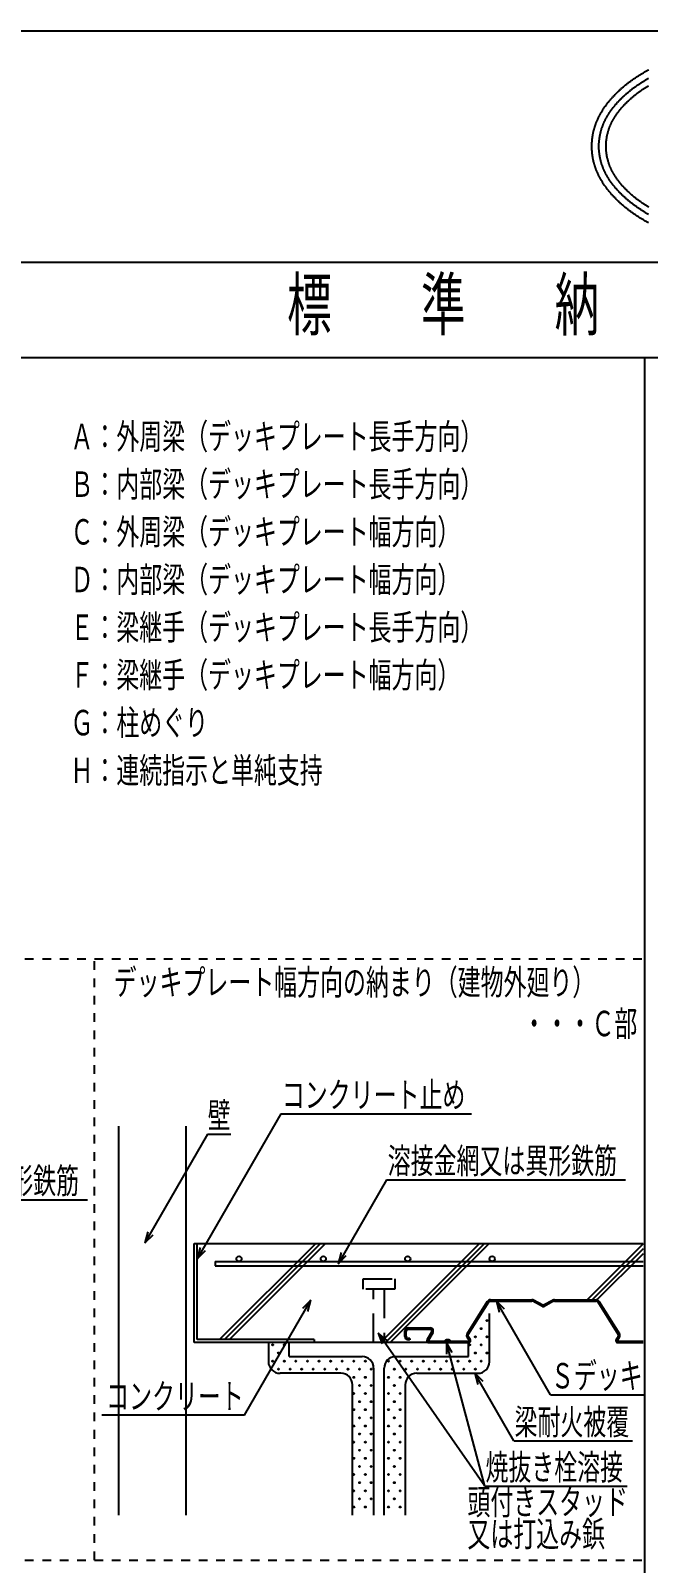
# Model space of a CAD drawing. Extents: x 4 to 588, y 3 to 416.
# Drawn here: x 387.5 to 440.8, y 283.4 to 415.8 of the extents above; entities that cross this region are included whole.
import ezdxf
from ezdxf.enums import TextEntityAlignment as Align

# ---------------------------------------------------------------- set-up
doc = ezdxf.new("R2010")
doc.units = 0
doc.header["$LTSCALE"] = 0.5
doc.header["$MEASUREMENT"] = 0
doc.linetypes.add('DASHED', pattern=[7.5, 5, -2.5])
doc.linetypes.add('DOT', pattern=[3, 1.5, -1.5])
doc.layers.add('M2-2-0', color=7, linetype='Continuous')
doc.styles.get("Standard").update_dxf_attribs({"font": 'txt', "width": 0.8, "height": 50, "bigfont": 'EXTFONT'})

msp = doc.modelspace()

# ---------------------------------------------------------------- linework, layer by layer
at = {"layer": 'M2-2-0', "color": 7, "linetype": 'Continuous'}
for p, q in [((3.51, 415.82), (587.51, 415.82)), ((439.67, 411.72), (439.72, 411.76)), ((439.72, 411.76), (439.77, 411.79)), ((439.77, 411.79), (439.82, 411.83)), ((439.82, 411.83), (439.88, 411.86)), ((439.88, 411.86), (439.93, 411.9)), ((439.93, 411.9), (439.98, 411.93)), ((439.98, 411.93), (440.04, 411.97)), ((440.04, 411.97), (440.09, 412)), ((440.09, 412), (440.14, 412.03)), ((440.14, 412.03), (440.19, 412.07)), ((440.19, 412.07), (440.25, 412.1)), ((440.25, 412.1), (440.3, 412.13)), ((440.3, 412.13), (440.35, 412.16)), ((440.35, 412.16), (440.41, 412.19)), ((440.41, 412.19), (440.46, 412.23)), ((440.46, 412.23), (440.51, 412.26)), ((440.51, 412.26), (440.56, 412.29)), ((440.56, 412.29), (440.61, 412.32)), ((440.61, 412.32), (440.67, 412.35)), ((440.67, 412.35), (440.72, 412.38)), ((440.72, 412.38), (440.77, 412.41)), ((440.77, 412.41), (440.83, 412.44)), ((440.83, 412.44), (440.88, 412.47)), ((438.05, 410.39), (438.09, 410.43)), ((438.09, 410.43), (438.13, 410.47)), ((438.13, 410.47), (438.17, 410.51)), ((438.17, 410.51), (438.21, 410.55)), ((438.21, 410.55), (438.25, 410.59)), ((438.25, 410.59), (438.3, 410.63)), ((438.3, 410.63), (438.34, 410.67)), ((438.34, 410.67), (438.38, 410.71)), ((438.38, 410.71), (438.42, 410.75)), ((438.42, 410.75), (438.47, 410.79)), ((438.47, 410.79), (438.51, 410.83)), ((438.51, 410.83), (438.55, 410.87)), ((438.55, 410.87), (438.6, 410.91)), ((438.6, 410.91), (438.64, 410.94)), ((438.64, 410.94), (438.69, 410.98)), ((438.69, 410.98), (438.73, 411.02)), ((438.73, 411.02), (438.78, 411.06)), ((438.78, 411.06), (438.83, 411.1)), ((438.83, 411.1), (438.87, 411.14)), ((438.87, 411.14), (438.92, 411.17)), ((438.92, 411.17), (438.97, 411.21)), ((438.94, 410.37), (438.98, 410.41)), ((438.97, 411.21), (439.01, 411.25)), ((438.98, 410.41), (439.02, 410.45)), ((439.01, 411.25), (439.06, 411.29)), ((439.02, 410.45), (439.06, 410.48)), ((439.06, 411.29), (439.11, 411.32)), ((439.06, 410.48), (439.11, 410.52)), ((439.11, 411.32), (439.16, 411.36)), ((439.11, 410.52), (439.15, 410.55)), ((439.15, 410.55), (439.19, 410.59)), ((439.16, 411.36), (439.21, 411.4)), ((439.19, 410.59), (439.24, 410.62)), ((439.21, 411.4), (439.26, 411.43)), ((439.24, 410.62), (439.28, 410.66)), ((439.26, 411.43), (439.31, 411.47)), ((439.28, 410.66), (439.32, 410.7)), ((439.31, 411.47), (439.36, 411.51)), ((439.32, 410.7), (439.37, 410.73)), ((439.36, 411.51), (439.41, 411.54)), ((439.37, 410.73), (439.41, 410.77)), ((439.41, 411.54), (439.46, 411.58)), ((439.41, 410.77), (439.46, 410.8)), ((439.46, 411.58), (439.51, 411.62)), ((439.46, 410.8), (439.5, 410.84)), ((439.5, 410.84), (439.55, 410.87)), ((439.51, 411.62), (439.56, 411.65)), ((439.55, 410.87), (439.6, 410.9)), ((439.56, 411.65), (439.62, 411.69)), ((439.6, 410.9), (439.64, 410.94)), ((439.62, 411.69), (439.67, 411.72)), ((439.64, 410.94), (439.69, 410.97)), ((439.69, 410.97), (439.74, 411.01)), ((439.74, 411.01), (439.79, 411.04)), ((439.79, 411.04), (439.83, 411.07)), ((439.83, 411.07), (439.88, 411.11)), ((439.86, 410.41), (439.91, 410.44)), ((439.88, 411.11), (439.93, 411.14)), ((439.91, 410.44), (439.95, 410.47)), ((439.93, 411.14), (439.98, 411.17)), ((439.95, 410.47), (439.99, 410.5)), ((439.98, 411.17), (440.03, 411.21)), ((439.99, 410.5), (440.04, 410.54)), ((440.03, 411.21), (440.08, 411.24)), ((440.04, 410.54), (440.08, 410.57)), ((440.08, 411.24), (440.13, 411.27)), ((440.08, 410.57), (440.13, 410.6)), ((440.13, 411.27), (440.18, 411.31)), ((440.13, 410.6), (440.17, 410.63)), ((440.17, 410.63), (440.22, 410.66)), ((440.18, 411.31), (440.23, 411.34)), ((440.22, 410.66), (440.26, 410.7)), ((440.23, 411.34), (440.28, 411.37)), ((440.26, 410.7), (440.31, 410.73)), ((440.28, 411.37), (440.33, 411.4)), ((440.31, 410.73), (440.36, 410.76)), ((440.33, 411.4), (440.38, 411.43)), ((440.36, 410.76), (440.4, 410.79)), ((440.38, 411.43), (440.43, 411.47)), ((440.4, 410.79), (440.45, 410.82)), ((440.43, 411.47), (440.48, 411.5)), ((440.45, 410.82), (440.5, 410.85)), ((440.48, 411.5), (440.53, 411.53)), ((440.5, 410.85), (440.55, 410.88)), ((440.53, 411.53), (440.59, 411.56)), ((440.55, 410.88), (440.59, 410.91)), ((440.59, 411.56), (440.64, 411.59)), ((440.59, 410.91), (440.64, 410.94)), ((440.64, 411.59), (440.69, 411.62)), ((440.64, 410.94), (440.69, 410.97)), ((440.69, 411.62), (440.74, 411.65)), ((440.69, 410.97), (440.74, 411)), ((440.74, 411.65), (440.79, 411.68)), ((440.74, 411), (440.79, 411.03)), ((440.79, 411.68), (440.84, 411.71)), ((440.79, 411.03), (440.83, 411.06)), ((436.97, 409.07), (437, 409.12)), ((437, 409.12), (437.02, 409.16)), ((437.02, 409.16), (437.05, 409.2)), ((437.05, 409.2), (437.08, 409.25)), ((437.08, 409.25), (437.11, 409.29)), ((437.11, 409.29), (437.15, 409.33)), ((437.15, 409.33), (437.18, 409.37)), ((437.18, 409.37), (437.21, 409.42)), ((437.21, 409.42), (437.24, 409.46)), ((437.24, 409.46), (437.27, 409.5)), ((437.27, 409.5), (437.31, 409.55)), ((437.31, 409.55), (437.34, 409.59)), ((437.34, 409.59), (437.37, 409.63)), ((437.37, 409.63), (437.41, 409.67)), ((437.41, 409.67), (437.44, 409.72)), ((437.44, 409.72), (437.48, 409.76)), ((437.48, 409.76), (437.51, 409.8)), ((437.51, 409.8), (437.55, 409.84)), ((437.55, 409.84), (437.59, 409.89)), ((437.59, 409.89), (437.62, 409.93)), ((437.62, 409.93), (437.66, 409.97)), ((437.66, 409.97), (437.7, 410.01)), ((437.7, 410.01), (437.73, 410.06)), ((437.71, 409.06), (437.74, 409.1)), ((437.73, 410.06), (437.77, 410.1)), ((437.74, 409.1), (437.77, 409.14)), ((437.77, 410.1), (437.81, 410.14)), ((437.77, 409.14), (437.8, 409.18)), ((437.8, 409.18), (437.83, 409.22)), ((437.81, 410.14), (437.85, 410.18)), ((437.83, 409.22), (437.87, 409.26)), ((437.85, 410.18), (437.89, 410.22)), ((437.87, 409.26), (437.9, 409.3)), ((437.89, 410.22), (437.93, 410.26)), ((437.9, 409.3), (437.93, 409.34)), ((437.93, 410.26), (437.97, 410.31)), ((437.93, 409.34), (437.96, 409.38)), ((437.96, 409.38), (438, 409.42)), ((437.97, 410.31), (438.01, 410.35)), ((438, 409.42), (438.03, 409.46)), ((438.01, 410.35), (438.05, 410.39)), ((438.03, 409.46), (438.06, 409.5)), ((438.06, 409.5), (438.1, 409.54)), ((438.1, 409.54), (438.13, 409.58)), ((438.13, 409.58), (438.17, 409.62)), ((438.17, 409.62), (438.2, 409.66)), ((438.2, 409.66), (438.24, 409.69)), ((438.24, 409.69), (438.28, 409.73)), ((438.28, 409.73), (438.31, 409.77)), ((438.31, 409.77), (438.35, 409.81)), ((438.35, 409.81), (438.39, 409.85)), ((438.39, 409.85), (438.42, 409.89)), ((438.42, 409.89), (438.46, 409.93)), ((438.46, 409.93), (438.5, 409.96)), ((438.46, 409.07), (438.49, 409.11)), ((438.49, 409.11), (438.52, 409.15)), ((438.5, 409.96), (438.54, 410)), ((438.52, 409.15), (438.55, 409.18)), ((438.54, 410), (438.58, 410.04)), ((438.55, 409.18), (438.58, 409.22)), ((438.58, 410.04), (438.62, 410.08)), ((438.58, 409.22), (438.62, 409.26)), ((438.62, 410.08), (438.65, 410.11)), ((438.62, 409.26), (438.65, 409.29)), ((438.65, 410.11), (438.69, 410.15)), ((438.65, 409.29), (438.68, 409.33)), ((438.68, 409.33), (438.72, 409.37)), ((438.69, 410.15), (438.73, 410.19)), ((438.72, 409.37), (438.75, 409.4)), ((438.73, 410.19), (438.77, 410.23)), ((438.75, 409.4), (438.78, 409.44)), ((438.77, 410.23), (438.81, 410.26)), ((438.78, 409.44), (438.82, 409.48)), ((438.81, 410.26), (438.86, 410.3)), ((438.82, 409.48), (438.85, 409.51)), ((438.85, 409.51), (438.89, 409.55)), ((438.86, 410.3), (438.9, 410.34)), ((438.89, 409.55), (438.92, 409.58)), ((438.9, 410.34), (438.94, 410.37)), ((438.92, 409.58), (438.96, 409.62)), ((438.96, 409.62), (439, 409.65)), ((439, 409.65), (439.03, 409.69)), ((439.03, 409.69), (439.07, 409.73)), ((439.07, 409.73), (439.11, 409.76)), ((439.11, 409.76), (439.14, 409.8)), ((439.14, 409.8), (439.18, 409.83)), ((439.18, 409.83), (439.22, 409.87)), ((439.22, 409.87), (439.26, 409.9)), ((439.26, 409.9), (439.29, 409.94)), ((439.29, 409.94), (439.33, 409.97)), ((439.33, 409.97), (439.37, 410)), ((439.37, 410), (439.41, 410.04)), ((439.41, 410.04), (439.45, 410.07)), ((439.45, 410.07), (439.49, 410.11)), ((439.49, 410.11), (439.53, 410.14)), ((439.53, 410.14), (439.57, 410.17)), ((439.57, 410.17), (439.61, 410.21)), ((439.61, 410.21), (439.65, 410.24)), ((439.65, 410.24), (439.69, 410.27)), ((439.69, 410.27), (439.74, 410.31)), ((439.74, 410.31), (439.78, 410.34)), ((439.78, 410.34), (439.82, 410.37)), ((439.82, 410.37), (439.86, 410.41)), ((436.29, 407.74), (436.31, 407.79)), ((436.31, 407.79), (436.32, 407.83)), ((436.32, 407.83), (436.34, 407.88)), ((436.34, 407.88), (436.36, 407.92)), ((436.36, 407.92), (436.38, 407.97)), ((436.38, 407.97), (436.4, 408.01)), ((436.4, 408.01), (436.42, 408.06)), ((436.42, 408.06), (436.44, 408.1)), ((436.44, 408.1), (436.46, 408.15)), ((436.46, 408.15), (436.48, 408.19)), ((436.48, 408.19), (436.5, 408.24)), ((436.5, 408.24), (436.52, 408.28)), ((436.52, 408.28), (436.54, 408.33)), ((436.54, 408.33), (436.56, 408.37)), ((436.56, 408.37), (436.58, 408.41)), ((436.58, 408.41), (436.61, 408.46)), ((436.61, 408.46), (436.63, 408.5)), ((436.63, 408.5), (436.65, 408.55)), ((436.65, 408.55), (436.68, 408.59)), ((436.68, 408.59), (436.7, 408.64)), ((436.7, 408.64), (436.73, 408.68)), ((436.73, 408.68), (436.75, 408.72)), ((436.75, 408.72), (436.78, 408.77)), ((436.78, 408.77), (436.8, 408.81)), ((436.8, 408.81), (436.83, 408.85)), ((436.83, 408.85), (436.86, 408.9)), ((436.86, 408.9), (436.88, 408.94)), ((436.88, 408.94), (436.91, 408.99)), ((436.91, 408.99), (436.94, 409.03)), ((436.94, 409.03), (436.97, 409.07)), ((436.94, 407.72), (436.96, 407.76)), ((436.96, 407.76), (436.98, 407.8)), ((436.98, 407.8), (436.99, 407.85)), ((436.99, 407.85), (437.01, 407.89)), ((437.01, 407.89), (437.03, 407.93)), ((437.03, 407.93), (437.05, 407.97)), ((437.05, 407.97), (437.07, 408.01)), ((437.07, 408.01), (437.09, 408.05)), ((437.09, 408.05), (437.11, 408.09)), ((437.11, 408.09), (437.13, 408.14)), ((437.13, 408.14), (437.15, 408.18)), ((437.15, 408.18), (437.17, 408.22)), ((437.17, 408.22), (437.19, 408.26)), ((437.19, 408.26), (437.22, 408.3)), ((437.22, 408.3), (437.24, 408.34)), ((437.24, 408.34), (437.26, 408.38)), ((437.26, 408.38), (437.29, 408.42)), ((437.29, 408.42), (437.31, 408.46)), ((437.31, 408.46), (437.33, 408.5)), ((437.33, 408.5), (437.36, 408.54)), ((437.36, 408.54), (437.38, 408.58)), ((437.38, 408.58), (437.41, 408.62)), ((437.41, 408.62), (437.43, 408.66)), ((437.43, 408.66), (437.46, 408.7)), ((437.46, 408.7), (437.49, 408.74)), ((437.49, 408.74), (437.51, 408.78)), ((437.51, 408.78), (437.54, 408.82)), ((437.54, 408.82), (437.57, 408.86)), ((437.57, 408.86), (437.6, 408.9)), ((437.6, 408.9), (437.62, 408.94)), ((437.61, 407.75), (437.63, 407.79)), ((437.62, 408.94), (437.65, 408.98)), ((437.63, 407.79), (437.64, 407.83)), ((437.64, 407.83), (437.66, 407.87)), ((437.65, 408.98), (437.68, 409.02)), ((437.66, 407.87), (437.68, 407.91)), ((437.68, 409.02), (437.71, 409.06)), ((437.68, 407.91), (437.7, 407.94)), ((437.7, 407.94), (437.72, 407.98)), ((437.72, 407.98), (437.74, 408.02)), ((437.74, 408.02), (437.76, 408.06)), ((437.76, 408.06), (437.78, 408.1)), ((437.78, 408.1), (437.8, 408.14)), ((437.8, 408.14), (437.83, 408.17)), ((437.83, 408.17), (437.85, 408.21)), ((437.85, 408.21), (437.87, 408.25)), ((437.87, 408.25), (437.89, 408.29)), ((437.89, 408.29), (437.92, 408.33)), ((437.92, 408.33), (437.94, 408.36)), ((437.94, 408.36), (437.96, 408.4)), ((437.96, 408.4), (437.99, 408.44)), ((437.99, 408.44), (438.01, 408.48)), ((438.01, 408.48), (438.04, 408.51)), ((438.04, 408.51), (438.06, 408.55)), ((438.06, 408.55), (438.09, 408.59)), ((438.09, 408.59), (438.11, 408.63)), ((438.11, 408.63), (438.14, 408.66)), ((438.14, 408.66), (438.17, 408.7)), ((438.17, 408.7), (438.19, 408.74)), ((438.19, 408.74), (438.22, 408.78)), ((438.22, 408.78), (438.25, 408.81)), ((438.25, 408.81), (438.28, 408.85)), ((438.28, 408.85), (438.31, 408.89)), ((438.31, 408.89), (438.34, 408.92)), ((438.34, 408.92), (438.37, 408.96)), ((438.37, 408.96), (438.39, 409)), ((438.39, 409), (438.43, 409.04)), ((438.43, 409.04), (438.46, 409.07)), ((435.98, 406.4), (435.99, 406.45)), ((435.99, 406.49), (436, 406.54)), ((435.99, 406.45), (435.99, 406.49)), ((436, 406.59), (436.01, 406.64)), ((436, 406.54), (436, 406.59)), ((436.01, 406.64), (436.02, 406.68)), ((436.02, 406.68), (436.03, 406.73)), ((436.03, 406.78), (436.04, 406.82)), ((436.03, 406.73), (436.03, 406.78)), ((436.04, 406.82), (436.05, 406.87)), ((436.05, 406.87), (436.06, 406.92)), ((436.06, 406.92), (436.07, 406.96)), ((436.07, 406.96), (436.08, 407.01)), ((436.08, 407.01), (436.09, 407.05)), ((436.09, 407.05), (436.1, 407.1)), ((436.1, 407.1), (436.11, 407.15)), ((436.11, 407.15), (436.12, 407.19)), ((436.12, 407.19), (436.13, 407.24)), ((436.13, 407.24), (436.15, 407.29)), ((436.15, 407.29), (436.16, 407.33)), ((436.16, 407.33), (436.17, 407.38)), ((436.17, 407.38), (436.19, 407.42)), ((436.19, 407.42), (436.2, 407.47)), ((436.2, 407.47), (436.21, 407.51)), ((436.21, 407.51), (436.23, 407.56)), ((436.23, 407.56), (436.24, 407.61)), ((436.24, 407.61), (436.26, 407.65)), ((436.26, 407.65), (436.27, 407.7)), ((436.27, 407.7), (436.29, 407.74)), ((436.6, 406.4), (436.61, 406.44)), ((436.61, 406.49), (436.62, 406.53)), ((436.61, 406.44), (436.61, 406.49)), ((436.62, 406.57), (436.63, 406.62)), ((436.62, 406.53), (436.62, 406.57)), ((436.63, 406.62), (436.64, 406.66)), ((436.64, 406.7), (436.65, 406.75)), ((436.64, 406.66), (436.64, 406.7)), ((436.65, 406.75), (436.66, 406.79)), ((436.66, 406.79), (436.67, 406.83)), ((436.67, 406.83), (436.68, 406.88)), ((436.68, 406.88), (436.69, 406.92)), ((436.69, 406.92), (436.7, 406.96)), ((436.7, 406.96), (436.71, 407)), ((436.71, 407), (436.72, 407.05)), ((436.72, 407.05), (436.73, 407.09)), ((436.73, 407.09), (436.74, 407.13)), ((436.74, 407.13), (436.75, 407.17)), ((436.75, 407.17), (436.76, 407.22)), ((436.76, 407.22), (436.78, 407.26)), ((436.78, 407.26), (436.79, 407.3)), ((436.79, 407.3), (436.8, 407.34)), ((436.8, 407.34), (436.82, 407.39)), ((436.82, 407.39), (436.83, 407.43)), ((436.83, 407.43), (436.85, 407.47)), ((436.85, 407.47), (436.86, 407.51)), ((436.86, 407.51), (436.88, 407.55)), ((436.88, 407.55), (436.89, 407.6)), ((436.89, 407.6), (436.91, 407.64)), ((436.91, 407.64), (436.92, 407.68)), ((436.92, 407.68), (436.94, 407.72)), ((437.22, 406.44), (437.23, 406.48)), ((437.22, 406.4), (437.22, 406.44)), ((437.23, 406.48), (437.24, 406.52)), ((437.24, 406.57), (437.25, 406.61)), ((437.24, 406.52), (437.24, 406.57)), ((437.25, 406.61), (437.26, 406.65)), ((437.26, 406.69), (437.27, 406.73)), ((437.26, 406.65), (437.26, 406.69)), ((437.27, 406.73), (437.28, 406.77)), ((437.28, 406.77), (437.29, 406.81)), ((437.29, 406.81), (437.3, 406.85)), ((437.3, 406.85), (437.31, 406.89)), ((437.31, 406.89), (437.32, 406.93)), ((437.32, 406.93), (437.33, 406.97)), ((437.33, 406.97), (437.34, 407.01)), ((437.34, 407.01), (437.35, 407.05)), ((437.35, 407.05), (437.36, 407.09)), ((437.36, 407.09), (437.37, 407.13)), ((437.37, 407.13), (437.38, 407.16)), ((437.38, 407.16), (437.4, 407.2)), ((437.4, 407.2), (437.41, 407.24)), ((437.41, 407.24), (437.42, 407.28)), ((437.42, 407.28), (437.43, 407.32)), ((437.43, 407.32), (437.45, 407.36)), ((437.45, 407.36), (437.46, 407.4)), ((437.46, 407.4), (437.48, 407.44)), ((437.48, 407.44), (437.49, 407.48)), ((437.49, 407.48), (437.51, 407.52)), ((437.51, 407.52), (437.52, 407.56)), ((437.52, 407.56), (437.54, 407.6)), ((437.54, 407.6), (437.56, 407.64)), ((437.56, 407.64), (437.57, 407.67)), ((437.57, 407.67), (437.59, 407.71)), ((437.59, 407.71), (437.61, 407.75)), ((435.95, 405.97), (435.96, 406.02)), ((435.95, 405.93), (435.95, 405.97)), ((435.95, 405.88), (435.95, 405.93)), ((435.95, 405.83), (435.95, 405.88)), ((435.95, 405.78), (435.95, 405.83)), ((435.95, 405.74), (435.95, 405.78)), ((435.95, 405.69), (435.95, 405.74)), ((435.96, 405.64), (435.95, 405.69)), ((435.96, 406.16), (435.97, 406.21)), ((435.96, 406.12), (435.96, 406.16)), ((435.96, 406.07), (435.96, 406.12)), ((435.96, 406.02), (435.96, 406.07)), ((435.96, 405.59), (435.96, 405.64)), ((435.96, 405.54), (435.96, 405.59)), ((435.96, 405.5), (435.96, 405.54)), ((435.97, 405.45), (435.96, 405.5)), ((435.97, 406.31), (435.98, 406.35)), ((435.97, 406.26), (435.97, 406.31)), ((435.97, 406.21), (435.97, 406.26)), ((435.97, 405.4), (435.97, 405.45)), ((435.97, 405.35), (435.97, 405.4)), ((435.98, 405.31), (435.97, 405.35)), ((435.98, 406.35), (435.98, 406.4)), ((435.98, 405.26), (435.98, 405.31)), ((435.99, 405.21), (435.98, 405.26)), ((435.99, 405.17), (435.99, 405.21)), ((436, 405.12), (435.99, 405.17)), ((436, 405.07), (436, 405.12)), ((436.57, 406.09), (436.58, 406.14)), ((436.57, 406.05), (436.57, 406.09)), ((436.57, 406.01), (436.57, 406.05)), ((436.57, 405.96), (436.57, 406.01)), ((436.57, 405.92), (436.57, 405.96)), ((436.57, 405.87), (436.57, 405.92)), ((436.57, 405.83), (436.57, 405.87)), ((436.57, 405.79), (436.57, 405.83)), ((436.57, 405.74), (436.57, 405.79)), ((436.57, 405.7), (436.57, 405.74)), ((436.57, 405.65), (436.57, 405.7)), ((436.57, 405.61), (436.57, 405.65)), ((436.57, 405.57), (436.57, 405.61)), ((436.58, 405.52), (436.57, 405.57)), ((436.58, 406.23), (436.59, 406.27)), ((436.58, 406.18), (436.58, 406.23)), ((436.58, 406.14), (436.58, 406.18)), ((436.58, 405.48), (436.58, 405.52)), ((436.58, 405.43), (436.58, 405.48)), ((436.59, 405.39), (436.58, 405.43)), ((436.59, 406.36), (436.6, 406.4)), ((436.59, 406.31), (436.59, 406.36)), ((436.59, 406.27), (436.59, 406.31)), ((436.59, 405.35), (436.59, 405.39)), ((436.59, 405.3), (436.59, 405.35)), ((436.6, 405.26), (436.59, 405.3)), ((436.61, 405.22), (436.6, 405.26)), ((436.61, 405.17), (436.61, 405.22)), ((436.62, 405.13), (436.61, 405.17)), ((436.62, 405.09), (436.62, 405.13)), ((437.18, 406), (437.19, 406.04)), ((437.18, 405.95), (437.18, 406)), ((437.18, 405.91), (437.18, 405.95)), ((437.18, 405.87), (437.18, 405.91)), ((437.18, 405.83), (437.18, 405.87)), ((437.18, 405.79), (437.18, 405.83)), ((437.18, 405.75), (437.18, 405.79)), ((437.18, 405.71), (437.18, 405.75)), ((437.18, 405.67), (437.18, 405.71)), ((437.19, 405.63), (437.18, 405.67)), ((437.19, 406.16), (437.2, 406.2)), ((437.19, 406.12), (437.19, 406.16)), ((437.19, 406.08), (437.19, 406.12)), ((437.19, 406.04), (437.19, 406.08)), ((437.19, 405.58), (437.19, 405.63)), ((437.19, 405.54), (437.19, 405.58)), ((437.19, 405.5), (437.19, 405.54)), ((437.2, 405.46), (437.19, 405.5)), ((437.2, 406.28), (437.21, 406.32)), ((437.2, 406.24), (437.2, 406.28)), ((437.2, 406.2), (437.2, 406.24)), ((437.2, 405.42), (437.2, 405.46)), ((437.2, 405.38), (437.2, 405.42)), ((437.21, 405.34), (437.2, 405.38)), ((437.21, 406.36), (437.22, 406.4)), ((437.21, 406.32), (437.21, 406.36)), ((437.21, 405.3), (437.21, 405.34)), ((437.22, 405.26), (437.21, 405.3)), ((437.22, 405.22), (437.22, 405.26)), ((437.23, 405.18), (437.22, 405.22)), ((437.24, 405.13), (437.23, 405.18)), ((437.24, 405.09), (437.24, 405.13)), ((436.01, 405.02), (436, 405.07)), ((436.02, 404.98), (436.01, 405.02)), ((436.03, 404.93), (436.02, 404.98)), ((436.03, 404.88), (436.03, 404.93)), ((436.04, 404.84), (436.03, 404.88)), ((436.05, 404.79), (436.04, 404.84)), ((436.06, 404.74), (436.05, 404.79)), ((436.07, 404.7), (436.06, 404.74)), ((436.08, 404.65), (436.07, 404.7)), ((436.09, 404.6), (436.08, 404.65)), ((436.1, 404.56), (436.09, 404.6)), ((436.11, 404.51), (436.1, 404.56)), ((436.12, 404.47), (436.11, 404.51)), ((436.13, 404.42), (436.12, 404.47)), ((436.15, 404.37), (436.13, 404.42)), ((436.16, 404.33), (436.15, 404.37)), ((436.17, 404.28), (436.16, 404.33)), ((436.19, 404.24), (436.17, 404.28)), ((436.2, 404.19), (436.19, 404.24)), ((436.21, 404.15), (436.2, 404.19)), ((436.23, 404.1), (436.21, 404.15)), ((436.24, 404.05), (436.23, 404.1)), ((436.26, 404.01), (436.24, 404.05)), ((436.27, 403.96), (436.26, 404.01)), ((436.29, 403.92), (436.27, 403.96)), ((436.31, 403.87), (436.29, 403.92)), ((436.32, 403.83), (436.31, 403.87)), ((436.34, 403.78), (436.32, 403.83)), ((436.63, 405.04), (436.62, 405.09)), ((436.64, 405), (436.63, 405.04)), ((436.64, 404.96), (436.64, 405)), ((436.65, 404.91), (436.64, 404.96)), ((436.66, 404.87), (436.65, 404.91)), ((436.67, 404.83), (436.66, 404.87)), ((436.68, 404.78), (436.67, 404.83)), ((436.69, 404.74), (436.68, 404.78)), ((436.7, 404.7), (436.69, 404.74)), ((436.71, 404.66), (436.7, 404.7)), ((436.72, 404.61), (436.71, 404.66)), ((436.73, 404.57), (436.72, 404.61)), ((436.74, 404.53), (436.73, 404.57)), ((436.75, 404.48), (436.74, 404.53)), ((436.76, 404.44), (436.75, 404.48)), ((436.78, 404.4), (436.76, 404.44)), ((436.79, 404.36), (436.78, 404.4)), ((436.8, 404.32), (436.79, 404.36)), ((436.82, 404.27), (436.8, 404.32)), ((436.83, 404.23), (436.82, 404.27)), ((436.85, 404.19), (436.83, 404.23)), ((436.86, 404.15), (436.85, 404.19)), ((436.88, 404.11), (436.86, 404.15)), ((436.89, 404.06), (436.88, 404.11)), ((436.91, 404.02), (436.89, 404.06)), ((436.92, 403.98), (436.91, 404.02)), ((436.94, 403.94), (436.92, 403.98)), ((436.96, 403.9), (436.94, 403.94)), ((436.98, 403.86), (436.96, 403.9)), ((436.99, 403.81), (436.98, 403.86)), ((437.01, 403.77), (436.99, 403.81)), ((437.25, 405.05), (437.24, 405.09)), ((437.26, 405.01), (437.25, 405.05)), ((437.26, 404.97), (437.26, 405.01)), ((437.27, 404.93), (437.26, 404.97)), ((437.28, 404.89), (437.27, 404.93)), ((437.29, 404.85), (437.28, 404.89)), ((437.3, 404.81), (437.29, 404.85)), ((437.31, 404.77), (437.3, 404.81)), ((437.32, 404.73), (437.31, 404.77)), ((437.33, 404.69), (437.32, 404.73)), ((437.34, 404.65), (437.33, 404.69)), ((437.35, 404.61), (437.34, 404.65)), ((437.36, 404.57), (437.35, 404.61)), ((437.37, 404.53), (437.36, 404.57)), ((437.38, 404.49), (437.37, 404.53)), ((437.4, 404.46), (437.38, 404.49)), ((437.41, 404.42), (437.4, 404.46)), ((437.42, 404.38), (437.41, 404.42)), ((437.43, 404.34), (437.42, 404.38)), ((437.45, 404.3), (437.43, 404.34)), ((437.46, 404.26), (437.45, 404.3)), ((437.48, 404.22), (437.46, 404.26)), ((437.49, 404.18), (437.48, 404.22)), ((437.51, 404.14), (437.49, 404.18)), ((437.52, 404.1), (437.51, 404.14)), ((437.54, 404.06), (437.52, 404.1)), ((437.56, 404.02), (437.54, 404.06)), ((437.57, 403.99), (437.56, 404.02)), ((437.59, 403.95), (437.57, 403.99)), ((437.61, 403.91), (437.59, 403.95)), ((437.63, 403.87), (437.61, 403.91)), ((437.64, 403.83), (437.63, 403.87)), ((437.66, 403.79), (437.64, 403.83)), ((437.68, 403.75), (437.66, 403.79)), ((436.36, 403.74), (436.34, 403.78)), ((436.38, 403.69), (436.36, 403.74)), ((436.4, 403.65), (436.38, 403.69)), ((436.42, 403.6), (436.4, 403.65)), ((436.44, 403.56), (436.42, 403.6)), ((436.46, 403.51), (436.44, 403.56)), ((436.48, 403.47), (436.46, 403.51)), ((436.5, 403.42), (436.48, 403.47)), ((436.52, 403.38), (436.5, 403.42)), ((436.54, 403.33), (436.52, 403.38)), ((436.56, 403.29), (436.54, 403.33)), ((436.58, 403.25), (436.56, 403.29)), ((436.61, 403.2), (436.58, 403.25)), ((436.63, 403.16), (436.61, 403.2)), ((436.65, 403.11), (436.63, 403.16)), ((436.68, 403.07), (436.65, 403.11)), ((436.7, 403.02), (436.68, 403.07)), ((436.73, 402.98), (436.7, 403.02)), ((436.75, 402.94), (436.73, 402.98)), ((436.78, 402.89), (436.75, 402.94)), ((436.8, 402.85), (436.78, 402.89)), ((436.83, 402.81), (436.8, 402.85)), ((436.86, 402.76), (436.83, 402.81)), ((436.88, 402.72), (436.86, 402.76)), ((436.91, 402.67), (436.88, 402.72)), ((436.94, 402.63), (436.91, 402.67)), ((436.97, 402.59), (436.94, 402.63)), ((437, 402.54), (436.97, 402.59)), ((437.03, 402.5), (437, 402.54)), ((437.03, 403.73), (437.01, 403.77)), ((437.05, 403.69), (437.03, 403.73)), ((437.05, 402.46), (437.03, 402.5)), ((437.07, 403.65), (437.05, 403.69)), ((437.09, 403.61), (437.07, 403.65)), ((437.11, 403.57), (437.09, 403.61)), ((437.13, 403.52), (437.11, 403.57)), ((437.15, 403.48), (437.13, 403.52)), ((437.17, 403.44), (437.15, 403.48)), ((437.19, 403.4), (437.17, 403.44)), ((437.22, 403.36), (437.19, 403.4)), ((437.24, 403.32), (437.22, 403.36)), ((437.26, 403.28), (437.24, 403.32)), ((437.29, 403.24), (437.26, 403.28)), ((437.31, 403.2), (437.29, 403.24)), ((437.33, 403.16), (437.31, 403.2)), ((437.36, 403.12), (437.33, 403.16)), ((437.38, 403.08), (437.36, 403.12)), ((437.41, 403.04), (437.38, 403.08)), ((437.43, 403), (437.41, 403.04)), ((437.46, 402.96), (437.43, 403)), ((437.49, 402.92), (437.46, 402.96)), ((437.51, 402.87), (437.49, 402.92)), ((437.54, 402.83), (437.51, 402.87)), ((437.57, 402.79), (437.54, 402.83)), ((437.6, 402.75), (437.57, 402.79)), ((437.62, 402.71), (437.6, 402.75)), ((437.65, 402.68), (437.62, 402.71)), ((437.68, 402.64), (437.65, 402.68)), ((437.7, 403.72), (437.68, 403.75)), ((437.71, 402.6), (437.68, 402.64)), ((437.72, 403.68), (437.7, 403.72)), ((437.74, 402.56), (437.71, 402.6)), ((437.74, 403.64), (437.72, 403.68)), ((437.76, 403.6), (437.74, 403.64)), ((437.77, 402.52), (437.74, 402.56)), ((437.78, 403.56), (437.76, 403.6)), ((437.8, 402.48), (437.77, 402.52)), ((437.8, 403.52), (437.78, 403.56)), ((437.83, 403.49), (437.8, 403.52)), ((437.83, 402.44), (437.8, 402.48)), ((437.85, 403.45), (437.83, 403.49)), ((437.87, 403.41), (437.85, 403.45)), ((437.89, 403.37), (437.87, 403.41)), ((437.92, 403.33), (437.89, 403.37)), ((437.94, 403.3), (437.92, 403.33)), ((437.96, 403.26), (437.94, 403.3)), ((437.99, 403.22), (437.96, 403.26)), ((438.01, 403.18), (437.99, 403.22)), ((438.04, 403.15), (438.01, 403.18)), ((438.06, 403.11), (438.04, 403.15)), ((438.09, 403.07), (438.06, 403.11)), ((438.11, 403.03), (438.09, 403.07)), ((438.14, 403), (438.11, 403.03)), ((438.17, 402.96), (438.14, 403)), ((438.19, 402.92), (438.17, 402.96)), ((438.22, 402.88), (438.19, 402.92)), ((438.25, 402.85), (438.22, 402.88)), ((438.28, 402.81), (438.25, 402.85)), ((438.31, 402.77), (438.28, 402.81)), ((438.34, 402.74), (438.31, 402.77)), ((438.36, 402.7), (438.34, 402.74)), ((438.39, 402.66), (438.36, 402.7)), ((438.42, 402.62), (438.39, 402.66)), ((438.46, 402.59), (438.42, 402.62)), ((438.49, 402.55), (438.46, 402.59)), ((438.52, 402.51), (438.49, 402.55)), ((438.55, 402.48), (438.52, 402.51)), ((438.58, 402.44), (438.55, 402.48)), ((437.08, 402.41), (437.05, 402.46)), ((437.12, 402.37), (437.08, 402.41)), ((437.15, 402.33), (437.12, 402.37)), ((437.18, 402.29), (437.15, 402.33)), ((437.21, 402.24), (437.18, 402.29)), ((437.24, 402.2), (437.21, 402.24)), ((437.27, 402.16), (437.24, 402.2)), ((437.31, 402.11), (437.27, 402.16)), ((437.34, 402.07), (437.31, 402.11)), ((437.37, 402.03), (437.34, 402.07)), ((437.41, 401.99), (437.37, 402.03)), ((437.44, 401.94), (437.41, 401.99)), ((437.48, 401.9), (437.44, 401.94)), ((437.51, 401.86), (437.48, 401.9)), ((437.55, 401.82), (437.51, 401.86)), ((437.58, 401.77), (437.55, 401.82)), ((437.62, 401.73), (437.58, 401.77)), ((437.66, 401.69), (437.62, 401.73)), ((437.69, 401.65), (437.66, 401.69)), ((437.73, 401.61), (437.69, 401.65)), ((437.77, 401.56), (437.73, 401.61)), ((437.81, 401.52), (437.77, 401.56)), ((437.85, 401.48), (437.81, 401.52)), ((437.87, 402.4), (437.83, 402.44)), ((437.89, 401.44), (437.85, 401.48)), ((437.9, 402.36), (437.87, 402.4)), ((437.93, 401.4), (437.89, 401.44)), ((437.93, 402.32), (437.9, 402.36)), ((437.96, 402.28), (437.93, 402.32)), ((437.97, 401.36), (437.93, 401.4)), ((438, 402.24), (437.96, 402.28)), ((438.01, 401.31), (437.97, 401.36)), ((438.03, 402.2), (438, 402.24)), ((438.05, 401.27), (438.01, 401.31)), ((438.06, 402.16), (438.03, 402.2)), ((438.09, 401.23), (438.05, 401.27)), ((438.1, 402.12), (438.06, 402.16)), ((438.13, 401.19), (438.09, 401.23)), ((438.13, 402.08), (438.1, 402.12)), ((438.17, 402.04), (438.13, 402.08)), ((438.17, 401.15), (438.13, 401.19)), ((438.2, 402.01), (438.17, 402.04)), ((438.21, 401.11), (438.17, 401.15)), ((438.24, 401.97), (438.2, 402.01)), ((438.27, 401.93), (438.24, 401.97)), ((438.31, 401.89), (438.27, 401.93)), ((438.35, 401.85), (438.31, 401.89)), ((438.38, 401.81), (438.35, 401.85)), ((438.42, 401.77), (438.38, 401.81)), ((438.46, 401.74), (438.42, 401.77)), ((438.5, 401.7), (438.46, 401.74)), ((438.54, 401.66), (438.5, 401.7)), ((438.58, 401.62), (438.54, 401.66)), ((438.61, 402.4), (438.58, 402.44)), ((438.61, 401.58), (438.58, 401.62)), ((438.65, 402.37), (438.61, 402.4)), ((438.65, 401.55), (438.61, 401.58)), ((438.68, 402.33), (438.65, 402.37)), ((438.69, 401.51), (438.65, 401.55)), ((438.71, 402.3), (438.68, 402.33)), ((438.73, 401.47), (438.69, 401.51)), ((438.75, 402.26), (438.71, 402.3)), ((438.77, 401.43), (438.73, 401.47)), ((438.78, 402.22), (438.75, 402.26)), ((438.82, 401.4), (438.77, 401.43)), ((438.82, 402.19), (438.78, 402.22)), ((438.85, 402.15), (438.82, 402.19)), ((438.86, 401.36), (438.82, 401.4)), ((438.89, 402.11), (438.85, 402.15)), ((438.9, 401.32), (438.86, 401.36)), ((438.92, 402.08), (438.89, 402.11)), ((438.94, 401.29), (438.9, 401.32)), ((438.96, 402.04), (438.92, 402.08)), ((438.98, 401.25), (438.94, 401.29)), ((438.99, 402.01), (438.96, 402.04)), ((439.02, 401.21), (438.98, 401.25)), ((439.03, 401.97), (438.99, 402.01)), ((439.07, 401.18), (439.02, 401.21)), ((439.07, 401.94), (439.03, 401.97)), ((439.1, 401.9), (439.07, 401.94)), ((439.11, 401.14), (439.07, 401.18)), ((439.14, 401.86), (439.1, 401.9)), ((439.18, 401.83), (439.14, 401.86)), ((439.22, 401.79), (439.18, 401.83)), ((439.26, 401.76), (439.22, 401.79)), ((439.3, 401.72), (439.26, 401.76)), ((439.33, 401.69), (439.3, 401.72)), ((439.37, 401.65), (439.33, 401.69)), ((439.41, 401.62), (439.37, 401.65)), ((439.45, 401.59), (439.41, 401.62)), ((439.49, 401.55), (439.45, 401.59)), ((439.53, 401.52), (439.49, 401.55)), ((439.57, 401.48), (439.53, 401.52)), ((439.62, 401.45), (439.57, 401.48)), ((439.66, 401.42), (439.62, 401.45)), ((439.7, 401.38), (439.66, 401.42)), ((439.74, 401.35), (439.7, 401.38)), ((439.78, 401.32), (439.74, 401.35)), ((439.82, 401.28), (439.78, 401.32)), ((439.87, 401.25), (439.82, 401.28)), ((439.91, 401.22), (439.87, 401.25)), ((439.95, 401.19), (439.91, 401.22)), ((440, 401.15), (439.95, 401.19)), ((440.04, 401.12), (440, 401.15)), ((438.25, 401.07), (438.21, 401.11)), ((438.3, 401.03), (438.25, 401.07)), ((438.34, 400.99), (438.3, 401.03)), ((438.38, 400.95), (438.34, 400.99)), ((438.43, 400.91), (438.38, 400.95)), ((438.47, 400.87), (438.43, 400.91)), ((438.51, 400.83), (438.47, 400.87)), ((438.56, 400.79), (438.51, 400.83)), ((438.6, 400.75), (438.56, 400.79)), ((438.65, 400.71), (438.6, 400.75)), ((438.69, 400.68), (438.65, 400.71)), ((438.74, 400.64), (438.69, 400.68)), ((438.78, 400.6), (438.74, 400.64)), ((438.83, 400.56), (438.78, 400.6)), ((438.88, 400.52), (438.83, 400.56)), ((438.92, 400.48), (438.88, 400.52)), ((438.97, 400.45), (438.92, 400.48)), ((439.02, 400.41), (438.97, 400.45)), ((439.06, 400.37), (439.02, 400.41)), ((439.11, 400.34), (439.06, 400.37)), ((439.15, 401.1), (439.11, 401.14)), ((439.16, 400.3), (439.11, 400.34)), ((439.2, 401.07), (439.15, 401.1)), ((439.21, 400.26), (439.16, 400.3)), ((439.24, 401.03), (439.2, 401.07)), ((439.26, 400.23), (439.21, 400.26)), ((439.28, 401), (439.24, 401.03)), ((439.31, 400.19), (439.26, 400.23)), ((439.33, 400.96), (439.28, 401)), ((439.36, 400.15), (439.31, 400.19)), ((439.37, 400.93), (439.33, 400.96)), ((439.41, 400.12), (439.36, 400.15)), ((439.42, 400.89), (439.37, 400.93)), ((439.45, 400.08), (439.41, 400.12)), ((439.46, 400.86), (439.42, 400.89)), ((439.51, 400.05), (439.45, 400.08)), ((439.51, 400.82), (439.46, 400.86)), ((439.55, 400.79), (439.51, 400.82)), ((439.56, 400.01), (439.51, 400.05)), ((439.6, 400.75), (439.55, 400.79)), ((439.61, 399.97), (439.56, 400.01)), ((439.64, 400.72), (439.6, 400.75)), ((439.66, 399.94), (439.61, 399.97)), ((439.69, 400.69), (439.64, 400.72)), ((439.71, 399.9), (439.66, 399.94)), ((439.74, 400.65), (439.69, 400.69)), ((439.76, 399.87), (439.71, 399.9)), ((439.78, 400.62), (439.74, 400.65)), ((439.81, 399.84), (439.76, 399.87)), ((439.83, 400.59), (439.78, 400.62)), ((439.86, 399.8), (439.81, 399.84)), ((439.88, 400.55), (439.83, 400.59)), ((439.93, 400.52), (439.88, 400.55)), ((439.97, 400.49), (439.93, 400.52)), ((440.02, 400.45), (439.97, 400.49)), ((440.07, 400.42), (440.02, 400.45)), ((440.08, 401.09), (440.04, 401.12)), ((440.12, 400.39), (440.07, 400.42)), ((440.13, 401.06), (440.08, 401.09)), ((440.17, 400.36), (440.12, 400.39)), ((440.17, 401.03), (440.13, 401.06)), ((440.22, 401), (440.17, 401.03)), ((440.22, 400.32), (440.17, 400.36)), ((440.26, 400.96), (440.22, 401)), ((440.27, 400.29), (440.22, 400.32)), ((440.31, 400.93), (440.26, 400.96)), ((440.32, 400.26), (440.27, 400.29)), ((440.35, 400.9), (440.31, 400.93)), ((440.37, 400.23), (440.32, 400.26)), ((440.4, 400.87), (440.35, 400.9)), ((440.42, 400.2), (440.37, 400.23)), ((440.44, 400.84), (440.4, 400.87)), ((440.47, 400.17), (440.42, 400.2)), ((440.49, 400.81), (440.44, 400.84)), ((440.52, 400.14), (440.47, 400.17)), ((440.54, 400.78), (440.49, 400.81)), ((440.57, 400.1), (440.52, 400.14)), ((440.58, 400.75), (440.54, 400.78)), ((440.63, 400.07), (440.57, 400.1)), ((440.63, 400.72), (440.58, 400.75)), ((440.68, 400.69), (440.63, 400.72)), ((440.68, 400.04), (440.63, 400.07)), ((440.73, 400.66), (440.68, 400.69)), ((440.73, 400.01), (440.68, 400.04)), ((440.77, 400.63), (440.73, 400.66)), ((440.78, 399.98), (440.73, 400.01)), ((440.82, 400.6), (440.77, 400.63)), ((440.84, 399.95), (440.78, 399.98)), ((440.87, 400.57), (440.82, 400.6)), ((439.92, 399.77), (439.86, 399.8)), ((439.97, 399.73), (439.92, 399.77)), ((440.02, 399.7), (439.97, 399.73)), ((440.08, 399.66), (440.02, 399.7)), ((440.13, 399.63), (440.08, 399.66)), ((440.18, 399.6), (440.13, 399.63)), ((440.24, 399.56), (440.18, 399.6)), ((440.29, 399.53), (440.24, 399.56)), ((440.35, 399.5), (440.29, 399.53)), ((440.4, 399.47), (440.35, 399.5)), ((440.46, 399.43), (440.4, 399.47)), ((440.51, 399.4), (440.46, 399.43)), ((440.57, 399.37), (440.51, 399.4)), ((440.63, 399.34), (440.57, 399.37)), ((440.68, 399.31), (440.63, 399.34)), ((440.74, 399.27), (440.68, 399.31)), ((440.8, 399.24), (440.74, 399.27)), ((440.85, 399.21), (440.8, 399.24)), ((3.51, 395.82), (587.51, 395.82)), ((149.51, 387.58), (588.02, 387.58)), ((440.52, 127.89), (440.52, 387.58)), ((409.11, 322.26), (401.88, 309.73)), ((409.11, 322.26), (425.57, 322.26)), ((395.1, 321.18), (395.1, 287.59)), ((402.78, 320.5), (397.36, 311.12)), ((400.89, 321.18), (400.89, 287.59)), ((402.78, 320.5), (404.78, 320.5)), ((418.23, 316.57), (414.05, 309.31)), ((418.23, 316.57), (438.85, 316.57)), ((371.78, 314.84), (392.4, 314.84)), ((397.62, 312.08), (397.36, 311.12)), ((397.36, 311.12), (398.07, 311.82)), ((401.62, 302.5), (401.62, 311.05)), ((401.62, 311.05), (440.37, 311.05)), ((401.62, 302.5), (401.62, 311.05)), ((401.62, 311.05), (401.88, 311.05)), ((401.88, 302.76), (401.88, 311.05)), ((402.14, 310.7), (401.88, 309.73)), ((401.88, 309.73), (402.59, 310.44)), ((412.11, 311.05), (403.82, 302.76)), ((412.54, 311.05), (404.24, 302.76)), ((412.96, 311.05), (404.67, 302.76)), ((414.3, 310.28), (414.05, 309.31)), ((414.05, 309.31), (414.75, 310.02)), ((426.26, 311.05), (417.71, 302.5)), ((426.68, 311.05), (418.13, 302.5)), ((427.1, 311.05), (418.55, 302.5)), ((440.37, 311.02), (435.55, 306.2)), ((440.37, 310.6), (435.97, 306.2)), ((440.37, 310.17), (436.39, 306.2)), ((403.44, 309.5), (403.44, 309.13)), ((403.44, 309.5), (440.37, 309.5)), ((403.44, 309.13), (440.37, 309.13)), ((405.96, 296.22), (411.69, 306.15)), ((411.69, 306.15), (410.98, 305.44)), ((411.43, 305.18), (411.69, 306.15)), ((425.19, 303.26), (426.95, 306.07)), ((425.28, 303.2), (427.05, 306.01)), ((427.19, 306.2), (430.78, 306.2)), ((427.19, 306.09), (430.78, 306.09)), ((432.38, 298), (427.71, 306.09)), ((428.41, 305.38), (427.71, 306.09)), ((427.71, 306.09), (427.96, 305.12)), ((431.68, 305.63), (430.87, 306.07)), ((431.73, 305.73), (430.92, 306.17)), ((432.6, 306.17), (431.79, 305.73)), ((432.65, 306.07), (431.84, 305.63)), ((432.73, 306.2), (436.32, 306.2)), ((432.73, 306.09), (436.32, 306.09)), ((436.47, 306.01), (438.23, 303.2)), ((436.57, 306.07), (438.33, 303.26)), ((426.71, 290.1), (417.5, 303.32)), ((418.27, 302.68), (417.5, 303.32)), ((417.5, 303.32), (417.84, 302.38)), ((419.81, 303.02), (419.81, 303.48)), ((419.93, 303.02), (419.93, 303.48)), ((420.1, 303.76), (421.98, 303.76)), ((420.1, 303.65), (421.98, 303.65)), ((422.12, 303.39), (421.74, 302.76)), ((422.22, 303.33), (421.84, 302.7)), ((425.31, 302.5), (401.62, 302.5)), ((411.98, 302.5), (401.62, 302.5)), ((411.98, 302.76), (401.88, 302.76)), ((408.03, 302.5), (408.03, 300.85)), ((409.82, 301.3), (409.82, 302.5)), ((411.98, 302.76), (411.98, 302.5)), ((420.24, 302.85), (420.1, 302.85)), ((420.24, 302.73), (420.1, 302.73)), ((420.24, 302.85), (420.24, 302.73)), ((421.89, 302.62), (425.31, 302.62)), ((421.89, 302.5), (425.31, 302.5)), ((423.26, 302.65), (423.25, 302.62)), ((423.25, 302.62), (423.25, 302.6)), ((423.26, 302.6), (423.4, 302.74)), ((423.28, 302.67), (423.26, 302.65)), ((423.31, 302.7), (423.28, 302.67)), ((423.34, 302.72), (423.31, 302.7)), ((423.37, 302.73), (423.34, 302.72)), ((423.42, 302.74), (423.37, 302.73)), ((423.39, 302.6), (423.54, 302.75)), ((426.71, 290.1), (423.39, 302.5)), ((423.89, 301.64), (423.39, 302.5)), ((423.39, 302.5), (423.39, 301.5)), ((423.46, 302.75), (423.42, 302.74)), ((423.5, 302.75), (423.46, 302.75)), ((423.55, 302.75), (423.5, 302.75)), ((423.52, 302.6), (423.65, 302.73)), ((423.59, 302.74), (423.55, 302.75)), ((423.63, 302.73), (423.59, 302.74)), ((423.67, 302.72), (423.63, 302.73)), ((423.65, 302.6), (423.72, 302.67)), ((423.7, 302.7), (423.67, 302.72)), ((423.72, 302.67), (423.7, 302.7)), ((423.74, 302.65), (423.72, 302.67)), ((423.75, 302.62), (423.74, 302.65)), ((423.76, 302.6), (423.75, 302.62)), ((425.2, 302.94), (425.36, 302.71)), ((425.29, 303), (425.45, 302.77)), ((425.31, 301.3), (425.31, 302.5)), ((427.11, 300.85), (427.11, 302.5)), ((438.23, 303), (438.06, 302.77)), ((438.32, 302.94), (438.16, 302.71)), ((438.2, 302.62), (440.37, 302.62)), ((438.2, 302.5), (440.37, 302.5)), ((409.82, 301.3), (416.11, 301.3)), ((419.02, 301.3), (425.31, 301.3)), ((414.29, 299.85), (409.03, 299.85)), ((417.11, 300.3), (417.11, 287.59)), ((418.02, 287.59), (418.02, 300.3)), ((420.84, 299.85), (426.11, 299.85)), ((429.23, 294.01), (425.86, 299.85)), ((426.56, 299.14), (425.86, 299.85)), ((425.86, 299.85), (426.12, 298.89)), ((415.29, 287.59), (415.29, 298.85)), ((419.84, 298.85), (419.84, 287.59)), ((432.38, 298), (440.52, 298)), ((405.96, 296.22), (393.66, 296.22)), ((429.23, 294.01), (439.45, 294.01)), ((426.71, 290.1), (439.01, 290.1))]:
    msp.add_line(p, q, dxfattribs=at)
at = {"layer": 'M2-2-0', "color": 7, "linetype": 'DOT'}
for p, q in [((295.51, 335.64), (440.52, 335.64)), ((393.01, 283.7), (393.01, 335.64)), ((295.51, 283.7), (440.52, 283.7))]:
    msp.add_line(p, q, dxfattribs=at)
at = {"layer": 'M2-2-0', "color": 7, "linetype": 'DASHED'}
for p, q in [((416.2, 307.1), (416.2, 308.02)), ((416.2, 308.02), (418.93, 308.02)), ((418.93, 308.02), (418.93, 307.1)), ((418.93, 307.1), (416.2, 307.1)), ((417.11, 302.5), (417.11, 307.1)), ((418.02, 307.1), (418.02, 302.5)), ((427.11, 302.5), (427.11, 306.18))]:
    msp.add_line(p, q, dxfattribs=at)
at = {"layer": 'M2-2-0', "color": 7, "linetype": 'Continuous'}
for centre, radius in [((405.49, 309.73), 0.229), ((412.77, 309.73), 0.229), ((420.06, 309.73), 0.229), ((427.35, 309.73), 0.229), ((426.4, 303.7), 0.05), ((426.9, 304.4), 0.05), ((408.4, 302.3), 0.05), ((409.4, 302.3), 0.05), ((425.4, 302.3), 0.05), ((425.9, 303), 0.05), ((426.4, 302.3), 0.05), ((426.9, 303), 0.05), ((408.4, 300.9), 0.05), ((408.9, 301.6), 0.05), ((409.4, 300.9), 0.05), ((410.4, 300.9), 0.05), ((411.4, 300.9), 0.05), ((412.4, 300.9), 0.05), ((413.4, 300.9), 0.05), ((414.4, 300.9), 0.05), ((415.4, 300.9), 0.05), ((416.4, 300.9), 0.05), ((418.4, 300.9), 0.05), ((419.4, 300.9), 0.05), ((420.4, 300.9), 0.05), ((421.4, 300.9), 0.05), ((422.4, 300.9), 0.05), ((423.4, 300.9), 0.05), ((424.4, 300.9), 0.05), ((425.4, 300.9), 0.05), ((425.9, 301.6), 0.05), ((426.4, 300.9), 0.05), ((426.9, 301.6), 0.05), ((408.9, 300.2), 0.05), ((409.9, 300.2), 0.05), ((410.9, 300.2), 0.05), ((411.9, 300.2), 0.05), ((412.9, 300.2), 0.05), ((413.9, 300.2), 0.05), ((414.9, 300.2), 0.05), ((415.4, 299.5), 0.05), ((415.9, 300.2), 0.05), ((416.4, 299.5), 0.05), ((416.9, 300.2), 0.05), ((418.4, 299.5), 0.05), ((418.9, 300.2), 0.05), ((419.4, 299.5), 0.05), ((419.9, 300.2), 0.05), ((420.9, 300.2), 0.05), ((421.9, 300.2), 0.05), ((422.9, 300.2), 0.05), ((423.9, 300.2), 0.05), ((424.9, 300.2), 0.05), ((425.9, 300.2), 0.05), ((415.4, 298.1), 0.05), ((415.9, 298.8), 0.05), ((416.4, 298.1), 0.05), ((416.9, 298.8), 0.05), ((418.4, 298.1), 0.05), ((418.9, 298.8), 0.05), ((419.4, 298.1), 0.05), ((415.4, 296.7), 0.05), ((415.9, 297.4), 0.05), ((416.4, 296.7), 0.05), ((416.9, 297.4), 0.05), ((418.4, 296.7), 0.05), ((418.9, 297.4), 0.05), ((419.4, 296.7), 0.05), ((415.4, 295.3), 0.05), ((415.9, 296), 0.05), ((416.4, 295.3), 0.05), ((416.9, 296), 0.05), ((418.4, 295.3), 0.05), ((418.9, 296), 0.05), ((419.4, 295.3), 0.05), ((415.4, 293.9), 0.05), ((415.9, 294.6), 0.05), ((416.4, 293.9), 0.05), ((416.9, 294.6), 0.05), ((418.4, 293.9), 0.05), ((418.9, 294.6), 0.05), ((419.4, 293.9), 0.05), ((415.9, 293.2), 0.05), ((416.9, 293.2), 0.05), ((418.9, 293.2), 0.05), ((415.4, 292.5), 0.05), ((415.9, 291.8), 0.05), ((416.4, 292.5), 0.05), ((416.9, 291.8), 0.05), ((418.4, 292.5), 0.05), ((418.9, 291.8), 0.05), ((419.4, 292.5), 0.05), ((415.4, 291.1), 0.05), ((415.9, 290.4), 0.05), ((416.4, 291.1), 0.05), ((416.9, 290.4), 0.05), ((418.4, 291.1), 0.05), ((418.9, 290.4), 0.05), ((419.4, 291.1), 0.05), ((415.4, 289.7), 0.05), ((415.9, 289), 0.05), ((416.4, 289.7), 0.05), ((416.9, 289), 0.05), ((418.4, 289.7), 0.05), ((418.9, 289), 0.05), ((419.4, 289.7), 0.05), ((415.4, 288.3), 0.05), ((416.4, 288.3), 0.05), ((418.4, 288.3), 0.05), ((419.4, 288.3), 0.05)]:
    msp.add_circle(centre, radius, dxfattribs=at)
for centre, radius, start, end in [((427.19, 305.91), 0.287, 90, 147.8618), ((427.19, 305.91), 0.172, 90, 147.8618), ((430.78, 305.91), 0.287, 61.6992, 90), ((430.78, 305.91), 0.172, 61.6992, 90), ((432.73, 305.91), 0.287, 90, 118.3008), ((432.73, 305.91), 0.172, 90, 118.3008), ((436.32, 305.91), 0.287, 32.1382, 90), ((436.32, 305.91), 0.172, 32.1382, 90), ((431.76, 305.78), 0.172, 241.6992, 298.3008), ((431.76, 305.78), 0.0573, 241.6992, 298.3008), ((420.1, 303.48), 0.287, 90, 180), ((420.1, 303.48), 0.172, 90, 180), ((421.98, 303.48), 0.287, 0, 90), ((421.98, 303.48), 0.172, 0, 90), ((421.98, 303.48), 0.172, 328.6621, 360), ((421.98, 303.48), 0.287, 328.6621, 360), ((425.43, 303.1), 0.287, 147.8618, 215.6916), ((425.43, 303.1), 0.172, 147.8618, 215.6916), ((438.09, 303.1), 0.172, 324.3084, 32.1382), ((438.09, 303.1), 0.287, 324.3084, 32.1382), ((420.1, 303.02), 0.287, 180, 270), ((420.1, 303.02), 0.172, 180, 270), ((421.89, 302.67), 0.172, 148.6621, 270), ((421.89, 302.67), 0.0573, 148.6621, 270), ((425.31, 302.67), 0.172, 270, 360), ((425.31, 302.67), 0.0573, 270, 360), ((425.31, 302.67), 0.0573, 0, 35.6916), ((425.31, 302.67), 0.172, 0, 35.6916), ((438.2, 302.67), 0.172, 144.3084, 180), ((438.2, 302.67), 0.172, 180, 270), ((438.2, 302.67), 0.0573, 144.3084, 180), ((438.2, 302.67), 0.0573, 180, 270), ((409.03, 300.85), 1, 180, 270), ((416.11, 300.3), 1, 0, 90), ((419.02, 300.3), 1, 90, 180), ((426.11, 300.85), 1, 270, 360), ((414.29, 298.85), 1, 0, 90), ((420.84, 298.85), 1, 90, 180)]:
    msp.add_arc(centre, radius, start, end, dxfattribs=at)

# ---------------------------------------------------------------- texts
for s, height, width, p in [('標\u3000\u3000準\u3000\u3000納\u3000\u3000ま\u3000\u3000り', 5, 0.7, (409.64, 389.5)), ('Ａ：外周梁（デッキプレート長手方向）', 2.5, 0.72, (390.94, 379.43)), ('Ｂ：内部梁（デッキプレート長手方向）', 2.5, 0.72, (390.94, 375.31)), ('Ｃ：外周梁（デッキプレート幅方向）', 2.5, 0.72, (390.94, 371.19)), ('Ｄ：内部梁（デッキプレート幅方向）', 2.5, 0.72, (390.94, 367.07)), ('Ｅ：梁継手（デッキプレート長手方向）', 2.5, 0.72, (390.94, 362.95)), ('Ｆ：梁継手（デッキプレート幅方向）', 2.5, 0.72, (390.94, 358.83)), ('Ｇ：柱めぐり', 2.5, 0.72, (390.94, 354.71)), ('Ｈ：連続指示と単純支持', 2.5, 0.72, (390.94, 350.59)), ('デッキプレート幅方向の納まり（建物外廻り）', 2.5, 0.72, (394.67, 332.29)), ('・・・Ｃ部', 2.5, 0.72, (429.98, 328.72))]:
    msp.add_text(s, height=height, dxfattribs=dict(at, width=width)).set_placement(p)
at = {"layer": 'M2-2-0', "color": 7, "linetype": 'Continuous', "width": 0.72}
for s, p in [('コンクリート止め', (417.11, 322.56)), ('壁', (403.78, 320.8)), ('溶接金網又は異形鉄筋', (428.23, 316.87)), ('溶接金網又は異形鉄筋', (381.78, 315.14)), ('Ｓデッキ', (436.38, 298.3)), ('梁耐火被覆', (434.23, 294.31)), ('焼抜き栓溶接', (432.71, 290.4))]:
    msp.add_text(s, height=2.5, dxfattribs=at).set_placement(p, align=Align.CENTER)
msp.add_text('コンクリート', height=2.5, rotation=360, dxfattribs=at).set_placement((399.96, 296.52), align=Align.CENTER)
for s, p in [('頭付きスタッド', (425.21, 289.9)), ('又は打込み鋲', (425.21, 287.13))]:
    msp.add_text(s, height=2.5, dxfattribs=at).set_placement(p, align=Align.TOP_LEFT)

doc.saveas('drawing.dxf')
